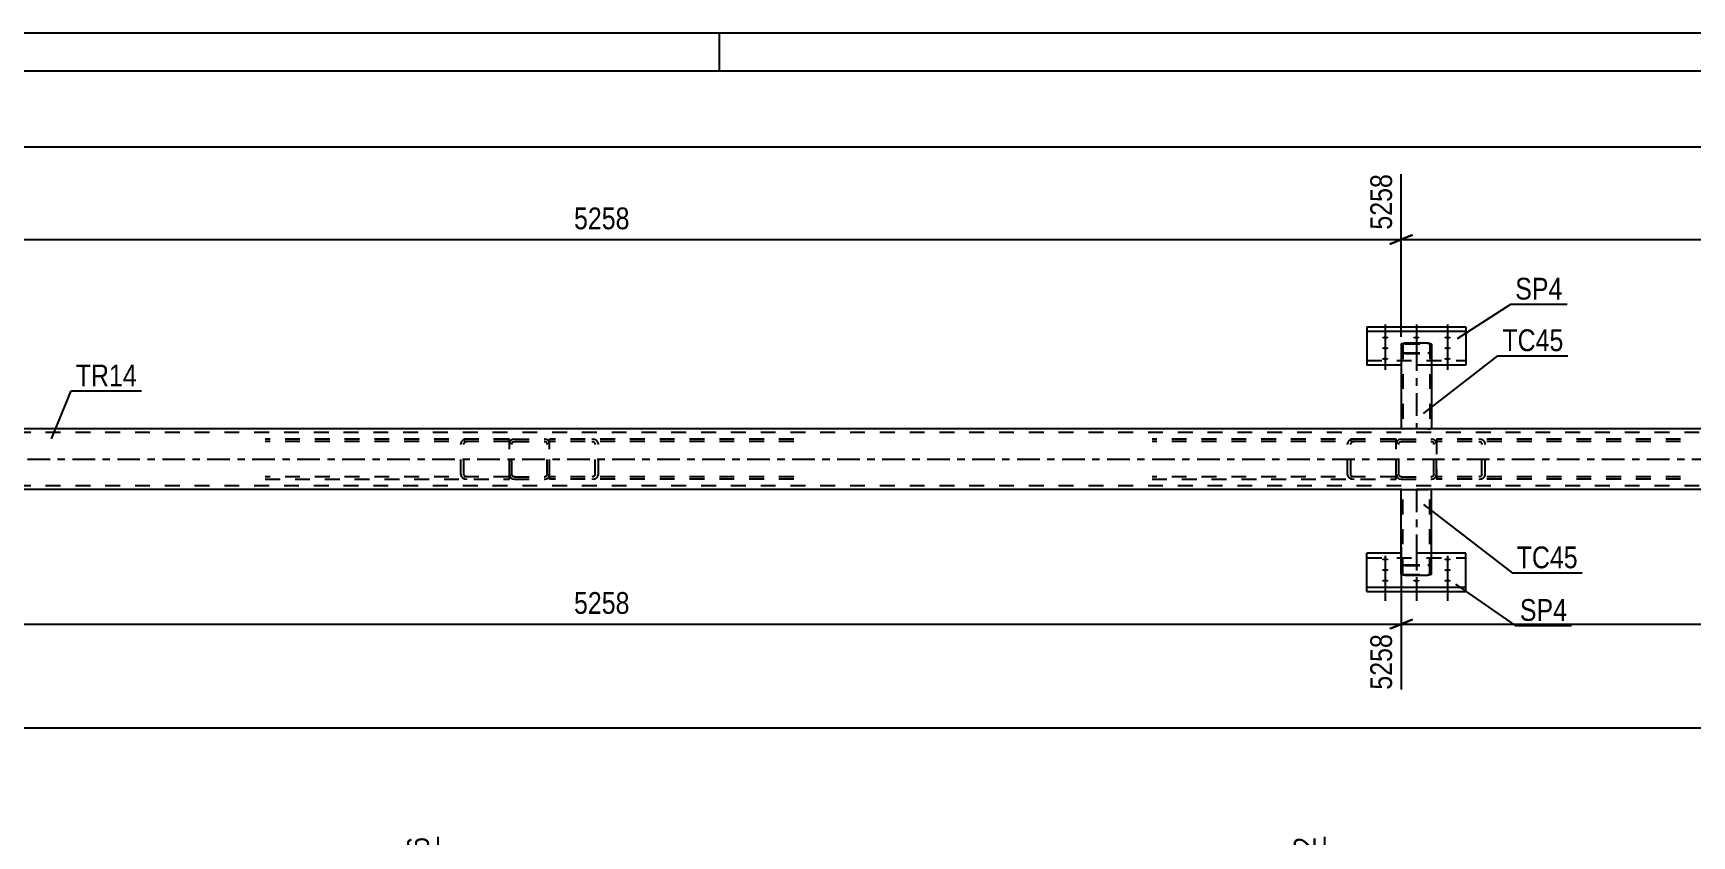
# Model space of a CAD drawing. Header units: millimetres. Extents: x -81 to 760, y -449 to 145.
# Drawn here: x 39.8 to 258, y 39.8 to 145.3 of the extents above; entities that cross this region are included whole.
import ezdxf

# ---------------------------------------------------------------- set-up
doc = ezdxf.new("R2010")
doc.units = ezdxf.units.MM
doc.linetypes.add('DXK_LINE_DOT2', pattern=[3.9198, 1.9599, -1.9599])
doc.linetypes.add('DXK_LINE_DOT3', pattern=[5.9187, 2.979, -0.9799, 0.9799, -0.9799])
doc.styles.add('Arial Narrow', font='ARIALN.TTF', dxfattribs={"height": 0.2})

# ---------------------------------------------------------------- blocks, each defined once
blk = doc.blocks.new('Unknown-389626899-1162 - 18990')
at = {"color": 5, "linetype": 'Continuous'}
for p, q in [((760.08, 145.34), (-80.92, 145.34)), ((130.08, 140.34), (130.08, 145.34)), ((755.08, 140.34), (-75.92, 140.34))]:
    blk.add_line(p, q, dxfattribs=at)
blk = doc.blocks.new('Part-389626899-47855 - 47854')
at = {"color": 7, "linetype": 'DXK_LINE_DOT2'}
for p, q in [((102.3, 91.95), (70.3, 91.95)), ((96.88, 91.95), (96.55, 91.9)), ((102.43, 91.93), (102.3, 91.95)), ((102.43, 86.69), (102.43, 91.93)), ((102.3, 91.63), (70.3, 91.63)), ((96.08, 91.55), (96.01, 91.31)), ((96.01, 87.31), (96.01, 91.31)), ((96.44, 91.31), (96.48, 91.43)), ((96.44, 87.31), (96.44, 91.31)), ((96.71, 91.61), (96.88, 91.63)), ((102.3, 91.63), (102.43, 91.61)), ((96.01, 87.31), (96.08, 87.07)), ((96.48, 87.19), (96.44, 87.31)), ((102.3, 86.99), (70.3, 86.99)), ((70.3, 86.67), (102.3, 86.67)), ((96.55, 86.72), (96.88, 86.67)), ((96.88, 86.99), (96.71, 87.01)), ((102.3, 86.99), (102.43, 87.01)), ((102.3, 86.67), (102.43, 86.69))]:
    blk.add_line(p, q, dxfattribs=at)
for centre, radius, start, end in [((96.75, 91.14), 0.792, 104.8339, 148.022), ((96.81, 91.22), 0.396, 104.8339, 148.022), ((96.75, 87.48), 0.792, 211.978, 255.1661), ((96.81, 87.4), 0.396, 211.978, 255.1661)]:
    blk.add_arc(centre, radius, start, end, dxfattribs=at)
blk = doc.blocks.new('Part-389626899-47856 - 47854')
at = {"color": 7, "linetype": 'DXK_LINE_DOT2'}
for p, q in [((218.96, 91.95), (186.97, 91.95)), ((213.54, 91.95), (213.21, 91.9)), ((219.1, 91.93), (218.96, 91.95)), ((219.1, 86.69), (219.1, 91.93)), ((218.96, 91.63), (186.97, 91.63)), ((212.74, 91.55), (212.68, 91.31)), ((212.68, 87.31), (212.68, 91.31)), ((213.11, 91.31), (213.14, 91.43)), ((213.11, 87.31), (213.11, 91.31)), ((213.38, 91.61), (213.54, 91.63)), ((218.96, 91.63), (219.1, 91.61)), ((212.68, 87.31), (212.74, 87.07)), ((213.14, 87.19), (213.11, 87.31)), ((218.96, 86.99), (186.97, 86.99)), ((186.97, 86.67), (218.96, 86.67)), ((213.21, 86.72), (213.54, 86.67)), ((213.54, 86.99), (213.38, 87.01)), ((218.96, 86.99), (219.1, 87.01)), ((218.96, 86.67), (219.1, 86.69))]:
    blk.add_line(p, q, dxfattribs=at)
for centre, radius, start, end in [((213.41, 91.14), 0.792, 104.8339, 148.0221), ((213.48, 91.22), 0.396, 104.8339, 148.0221), ((213.41, 87.48), 0.792, 211.9779, 255.1661), ((213.48, 87.4), 0.396, 211.9779, 255.1661)]:
    blk.add_arc(centre, radius, start, end, dxfattribs=at)
blk = doc.blocks.new('Part-389626899-47857 - 47854')
at = {"color": 7, "linetype": 'DXK_LINE_DOT2'}
for p, q in [((107.85, 91.95), (107.71, 91.93)), ((107.71, 86.69), (107.71, 91.93)), ((139.84, 91.95), (107.85, 91.95)), ((113.6, 91.9), (113.27, 91.95)), ((107.85, 91.63), (107.71, 91.61)), ((139.84, 91.63), (107.85, 91.63)), ((113.27, 91.63), (113.43, 91.61)), ((113.67, 91.43), (113.7, 91.31)), ((113.7, 87.31), (113.7, 91.31)), ((114.14, 91.31), (114.07, 91.55)), ((114.14, 87.31), (114.14, 91.31)), ((113.7, 87.31), (113.67, 87.19)), ((114.07, 87.07), (114.14, 87.31)), ((107.71, 87.01), (107.85, 86.99)), ((107.85, 86.67), (107.71, 86.69)), ((139.84, 86.99), (107.85, 86.99)), ((139.84, 86.67), (107.85, 86.67)), ((113.43, 87.01), (113.27, 86.99)), ((113.27, 86.67), (113.6, 86.72))]:
    blk.add_line(p, q, dxfattribs=at)
for centre, radius, start, end in [((113.4, 91.14), 0.792, 31.9779, 75.1661), ((113.33, 91.22), 0.396, 31.9779, 75.1661), ((113.33, 87.4), 0.396, 284.8339, 328.0221), ((113.4, 87.48), 0.792, 284.8339, 328.0221)]:
    blk.add_arc(centre, radius, start, end, dxfattribs=at)
blk = doc.blocks.new('Part-389626899-47859 - 47854')
at = {"color": 7, "linetype": 'DXK_LINE_DOT2'}
for p, q in [((103.07, 91.95), (102.83, 91.9)), ((103.07, 91.95), (107.07, 91.95)), ((107.32, 91.9), (107.07, 91.95)), ((102.48, 91.55), (102.43, 91.31)), ((102.43, 87.31), (102.43, 91.31)), ((102.75, 91.31), (102.78, 91.43)), ((102.75, 87.31), (102.75, 91.31)), ((102.95, 91.61), (103.07, 91.63)), ((103.07, 91.63), (107.07, 91.63)), ((107.07, 91.63), (107.2, 91.61)), ((107.37, 91.43), (107.39, 91.31)), ((107.39, 87.31), (107.39, 91.31)), ((107.71, 91.31), (107.66, 91.55)), ((107.71, 87.31), (107.71, 91.31)), ((102.43, 87.31), (102.48, 87.07)), ((102.78, 87.19), (102.75, 87.31)), ((107.39, 87.31), (107.37, 87.19)), ((107.66, 87.07), (107.71, 87.31)), ((102.83, 86.72), (103.07, 86.67)), ((103.07, 86.99), (102.95, 87.01)), ((103.07, 86.99), (107.07, 86.99)), ((103.07, 86.67), (107.07, 86.67)), ((107.2, 87.01), (107.07, 86.99)), ((107.07, 86.67), (107.32, 86.72))]:
    blk.add_line(p, q, dxfattribs=at)
for centre, radius, start, end in [((103.07, 91.31), 0.64, 112.5, 157.5), ((107.07, 91.31), 0.64, 22.5, 67.5), ((103.07, 91.31), 0.32, 112.5, 157.5), ((107.07, 91.31), 0.32, 22.5, 67.5), ((103.07, 87.31), 0.64, 202.5, 247.5), ((103.07, 87.31), 0.32, 202.5, 247.5), ((107.07, 87.31), 0.32, 292.5, 337.5), ((107.07, 87.31), 0.64, 292.5, 337.5)]:
    blk.add_arc(centre, radius, start, end, dxfattribs=at)
blk = doc.blocks.new('Part-389626899-47860 - 47854')
at = {"color": 7, "linetype": 'DXK_LINE_DOT2'}
for p, q in [((219.74, 91.95), (219.49, 91.9)), ((219.74, 91.95), (223.74, 91.95)), ((223.98, 91.9), (223.74, 91.95)), ((219.15, 91.55), (219.1, 91.31)), ((219.1, 87.31), (219.1, 91.31)), ((219.42, 91.31), (219.44, 91.43)), ((219.42, 87.31), (219.42, 91.31)), ((219.62, 91.61), (219.74, 91.63)), ((219.74, 91.63), (223.74, 91.63)), ((223.74, 91.63), (223.86, 91.61)), ((224.04, 91.43), (224.06, 91.31)), ((224.06, 87.31), (224.06, 91.31)), ((224.38, 91.31), (224.33, 91.55)), ((224.38, 87.31), (224.38, 91.31)), ((219.1, 87.31), (219.15, 87.07)), ((219.44, 87.19), (219.42, 87.31)), ((224.06, 87.31), (224.04, 87.19)), ((224.33, 87.07), (224.38, 87.31)), ((219.49, 86.72), (219.74, 86.67)), ((219.74, 86.99), (219.62, 87.01)), ((219.74, 86.99), (223.74, 86.99)), ((219.74, 86.67), (223.74, 86.67)), ((223.86, 87.01), (223.74, 86.99)), ((223.74, 86.67), (223.98, 86.72))]:
    blk.add_line(p, q, dxfattribs=at)
for centre, radius, start, end in [((219.74, 91.31), 0.64, 112.5, 157.5), ((223.74, 91.31), 0.64, 22.5, 67.5), ((219.74, 91.31), 0.32, 112.5, 157.5), ((223.74, 91.31), 0.32, 22.5, 67.5), ((219.74, 87.31), 0.64, 202.5, 247.5), ((219.74, 87.31), 0.32, 202.5, 247.5), ((223.74, 87.31), 0.32, 292.5, 337.5), ((223.74, 87.31), 0.64, 292.5, 337.5)]:
    blk.add_arc(centre, radius, start, end, dxfattribs=at)
blk = doc.blocks.new('Part-389626899-47912 - 47854')
at = {"color": 2, "linetype": 'Continuous'}
for p, q in [((215.24, 106.73), (228.24, 106.73)), ((215.24, 106.73), (215.24, 101.68)), ((215.24, 106.13), (228.24, 106.13)), ((228.24, 106.73), (228.24, 101.68)), ((219.74, 101.68), (215.24, 101.68)), ((228.24, 101.68), (223.74, 101.68))]:
    blk.add_line(p, q, dxfattribs=at)
at = {"color": 7, "linetype": 'DXK_LINE_DOT2'}
for p, q in [((215.24, 102.28), (228.24, 102.28)), ((223.74, 101.68), (219.74, 101.68))]:
    blk.add_line(p, q, dxfattribs=at)
blk = doc.blocks.new('Part-389626899-47864 - 47854')
at = {"color": 2, "linetype": 'Continuous'}
for p, q in [((219.74, 74.2), (219.74, 85.31)), ((219.74, 85.31), (219.78, 85.31)), ((219.78, 85.31), (223.26, 85.31)), ((223.74, 85.31), (223.26, 85.31)), ((223.74, 74.2), (223.74, 85.31)), ((219.78, 74.14), (219.74, 74.2)), ((223.74, 74.2), (223.7, 74.14)), ((219.88, 74.08), (219.78, 74.14)), ((220.04, 74.05), (219.88, 74.08)), ((220.22, 74.03), (220.04, 74.05)), ((220.22, 74.03), (223.26, 74.03)), ((223.44, 74.05), (223.26, 74.03)), ((223.6, 74.08), (223.44, 74.05)), ((223.7, 74.14), (223.6, 74.08))]:
    blk.add_line(p, q, dxfattribs=at)
at = {"color": 7, "linetype": 'DXK_LINE_DOT2'}
for p, q in [((219.98, 74.2), (219.98, 85.31)), ((219.98, 85.31), (220, 85.31)), ((223.5, 74.2), (223.5, 85.31)), ((219.74, 75.24), (219.78, 75.3)), ((219.78, 75.3), (219.88, 75.35)), ((219.88, 75.35), (220.04, 75.39)), ((220, 75.27), (219.98, 75.24)), ((219.98, 74.2), (220, 74.17)), ((220.05, 75.3), (220, 75.27)), ((220.04, 75.39), (220.22, 75.4)), ((220.13, 75.31), (220.05, 75.3)), ((220.22, 75.32), (220.13, 75.31)), ((220.22, 75.4), (223.26, 75.4)), ((220.22, 75.32), (223.26, 75.32)), ((223.26, 75.4), (223.44, 75.39)), ((223.35, 75.31), (223.26, 75.32)), ((223.43, 75.3), (223.35, 75.31)), ((223.43, 75.3), (223.44, 75.29)), ((223.44, 75.39), (223.6, 75.35)), ((223.44, 75.29), (223.48, 75.27)), ((223.5, 75.24), (223.48, 75.27)), ((223.48, 74.17), (223.5, 74.2)), ((223.6, 75.35), (223.7, 75.3)), ((223.7, 75.3), (223.74, 75.24)), ((220, 74.17), (220.05, 74.14)), ((220.05, 74.14), (220.13, 74.12)), ((220.13, 74.12), (220.22, 74.12)), ((220.22, 74.12), (223.26, 74.12)), ((223.26, 74.12), (223.35, 74.12)), ((223.35, 74.12), (223.43, 74.14)), ((223.43, 74.14), (223.48, 74.17))]:
    blk.add_line(p, q, dxfattribs=at)
at = {"color": 7, "linetype": 'DXK_LINE_DOT3'}
blk.add_line((221.74, 85.31), (221.74, 74.72), dxfattribs=at)
blk = doc.blocks.new('Part-389626899-47876 - 47854')
at = {"color": 7, "linetype": 'DXK_LINE_DOT2'}
for p, q in [((580.38, 92.83), (9.41, 92.83)), ((223.74, 93.31), (219.74, 93.31)), ((580.38, 85.79), (9.41, 85.79)), ((223.74, 85.31), (219.74, 85.31))]:
    blk.add_line(p, q, dxfattribs=at)
at = {"color": 2, "linetype": 'Continuous'}
for p, q in [((219.74, 93.31), (14.21, 93.31)), ((453.07, 93.31), (223.74, 93.31)), ((219.74, 85.31), (14.21, 85.31)), ((453.07, 85.31), (223.74, 85.31))]:
    blk.add_line(p, q, dxfattribs=at)
at = {"color": 7, "linetype": 'DXK_LINE_DOT3'}
blk.add_line((9.41, 89.31), (580.38, 89.31), dxfattribs=at)
blk = doc.blocks.new('Bolt-389626899-48039 - 47854')
at = {"linetype": 'Continuous'}
for points in [[(217.64, 75.97), (217.55, 75.97), (217.46, 75.98), (217.38, 76), (217.31, 76.02), (217.26, 76.05), (217.22, 76.07), (217.2, 76.1), (217.2, 76.14), (217.22, 76.17), (217.26, 76.2), (217.31, 76.22), (217.38, 76.24), (217.46, 76.26), (217.55, 76.27), (217.64, 76.27), (217.73, 76.27), (217.82, 76.26), (217.9, 76.24), (217.97, 76.22), (218.02, 76.2), (218.06, 76.17), (218.08, 76.14), (218.08, 76.1), (218.06, 76.07), (218.02, 76.05), (217.97, 76.02), (217.9, 76), (217.82, 75.98), (217.73, 75.97)], [(217.64, 74.57), (217.55, 74.57), (217.46, 74.58), (217.38, 74.6), (217.31, 74.62), (217.26, 74.64), (217.22, 74.67), (217.2, 74.7), (217.2, 74.73), (217.22, 74.76), (217.26, 74.79), (217.31, 74.82), (217.38, 74.84), (217.46, 74.86), (217.55, 74.87), (217.64, 74.87), (217.73, 74.87), (217.82, 74.86), (217.9, 74.84), (217.97, 74.82), (218.02, 74.79), (218.06, 74.76), (218.08, 74.73), (218.08, 74.7), (218.06, 74.67), (218.02, 74.64), (217.97, 74.62), (217.9, 74.6), (217.82, 74.58), (217.73, 74.57)], [(225.84, 75.97), (225.75, 75.97), (225.66, 75.98), (225.58, 76), (225.51, 76.02), (225.46, 76.05), (225.42, 76.07), (225.4, 76.1), (225.4, 76.14), (225.42, 76.17), (225.46, 76.2), (225.51, 76.22), (225.58, 76.24), (225.66, 76.26), (225.75, 76.27), (225.84, 76.27), (225.93, 76.27), (226.02, 76.26), (226.1, 76.24), (226.17, 76.22), (226.22, 76.2), (226.26, 76.17), (226.28, 76.14), (226.28, 76.1), (226.26, 76.07), (226.22, 76.05), (226.17, 76.02), (226.1, 76), (226.02, 75.98), (225.93, 75.97)], [(225.84, 74.57), (225.75, 74.57), (225.66, 74.58), (225.58, 74.6), (225.51, 74.62), (225.46, 74.64), (225.42, 74.67), (225.4, 74.7), (225.4, 74.73), (225.42, 74.76), (225.46, 74.79), (225.51, 74.82), (225.58, 74.84), (225.66, 74.86), (225.75, 74.87), (225.84, 74.87), (225.93, 74.87), (226.02, 74.86), (226.1, 74.84), (226.17, 74.82), (226.22, 74.79), (226.26, 74.76), (226.28, 74.73), (226.28, 74.7), (226.26, 74.67), (226.22, 74.64), (226.17, 74.62), (226.1, 74.6), (226.02, 74.58), (225.93, 74.57)], [(217.64, 73.17), (217.55, 73.17), (217.46, 73.18), (217.38, 73.19), (217.31, 73.22), (217.26, 73.24), (217.22, 73.27), (217.2, 73.3), (217.2, 73.33), (217.22, 73.36), (217.26, 73.39), (217.31, 73.42), (217.38, 73.44), (217.46, 73.45), (217.55, 73.46), (217.64, 73.47), (217.73, 73.46), (217.82, 73.45), (217.9, 73.44), (217.97, 73.42), (218.02, 73.39), (218.06, 73.36), (218.08, 73.33), (218.08, 73.3), (218.06, 73.27), (218.02, 73.24), (217.97, 73.22), (217.9, 73.19), (217.82, 73.18), (217.73, 73.17)], [(221.74, 73.17), (221.65, 73.17), (221.56, 73.18), (221.48, 73.19), (221.41, 73.22), (221.36, 73.24), (221.32, 73.27), (221.3, 73.3), (221.3, 73.33), (221.32, 73.36), (221.36, 73.39), (221.41, 73.42), (221.48, 73.44), (221.56, 73.45), (221.65, 73.46), (221.74, 73.47), (221.83, 73.46), (221.92, 73.45), (222, 73.44), (222.07, 73.42), (222.12, 73.39), (222.16, 73.36), (222.18, 73.33), (222.18, 73.3), (222.16, 73.27), (222.12, 73.24), (222.07, 73.22), (222, 73.19), (221.92, 73.18), (221.83, 73.17)], [(225.84, 73.17), (225.75, 73.17), (225.66, 73.18), (225.58, 73.19), (225.51, 73.22), (225.46, 73.24), (225.42, 73.27), (225.4, 73.3), (225.4, 73.33), (225.42, 73.36), (225.46, 73.39), (225.51, 73.42), (225.58, 73.44), (225.66, 73.45), (225.75, 73.46), (225.84, 73.47), (225.93, 73.46), (226.02, 73.45), (226.1, 73.44), (226.17, 73.42), (226.22, 73.39), (226.26, 73.36), (226.28, 73.33), (226.28, 73.3), (226.26, 73.27), (226.22, 73.24), (226.17, 73.22), (226.1, 73.19), (226.02, 73.18), (225.93, 73.17)]]:
    blk.add_hatch(color=1, dxfattribs=at).paths.add_polyline_path(points)
at = {"color": 1, "linetype": 'Continuous'}
for p, q in [((217.64, 76.61), (217.64, 73.49)), ((225.84, 76.61), (225.84, 73.49)), ((217.64, 75.21), (217.64, 72.09)), ((225.84, 75.21), (225.84, 72.09)), ((217.64, 73.8), (217.64, 70.68)), ((221.74, 73.8), (221.74, 70.68)), ((225.84, 73.8), (225.84, 70.68))]:
    blk.add_line(p, q, dxfattribs=at)
at = {"color": 1, "linetype": 'DXK_LINE_DOT2'}
blk.add_line((221.74, 76.61), (221.74, 73.49), dxfattribs=at)
blk = doc.blocks.new('Part-389626899-47911 - 47854')
at = {"color": 2, "linetype": 'Continuous'}
for p, q in [((219.74, 104.42), (219.78, 104.48)), ((219.74, 104.42), (219.74, 93.31)), ((219.78, 104.48), (219.88, 104.54)), ((219.88, 104.54), (220.04, 104.57)), ((220.04, 104.57), (220.22, 104.59)), ((220.22, 104.59), (223.26, 104.59)), ((223.26, 104.59), (223.44, 104.57)), ((223.44, 104.57), (223.6, 104.54)), ((223.6, 104.54), (223.7, 104.48)), ((223.7, 104.48), (223.74, 104.42)), ((223.74, 104.42), (223.74, 93.31)), ((223.26, 93.31), (219.74, 93.31)), ((223.7, 93.31), (223.26, 93.31)), ((223.74, 93.31), (223.7, 93.31))]:
    blk.add_line(p, q, dxfattribs=at)
at = {"color": 7, "linetype": 'DXK_LINE_DOT2'}
for p, q in [((219.78, 103.32), (219.74, 103.38)), ((219.88, 103.27), (219.78, 103.32)), ((220.04, 103.23), (219.88, 103.27)), ((220, 104.45), (219.98, 104.42)), ((219.98, 104.42), (219.98, 93.31)), ((219.98, 103.38), (220, 103.35)), ((220.05, 104.48), (220, 104.45)), ((220, 103.35), (220.05, 103.32)), ((220.22, 103.22), (220.04, 103.23)), ((220.13, 104.5), (220.05, 104.48)), ((220.05, 103.32), (220.13, 103.31)), ((220.22, 104.5), (220.13, 104.5)), ((220.13, 103.31), (220.22, 103.3)), ((220.22, 104.5), (223.26, 104.5)), ((220.22, 103.3), (223.26, 103.3)), ((220.22, 103.22), (223.26, 103.22)), ((223.35, 104.5), (223.26, 104.5)), ((223.26, 103.3), (223.35, 103.31)), ((223.44, 103.23), (223.26, 103.22)), ((223.43, 104.48), (223.35, 104.5)), ((223.35, 103.31), (223.43, 103.32)), ((223.48, 104.45), (223.43, 104.48)), ((223.43, 103.32), (223.44, 103.33)), ((223.44, 103.33), (223.48, 103.35)), ((223.6, 103.27), (223.44, 103.23)), ((223.5, 104.42), (223.48, 104.45)), ((223.48, 103.35), (223.5, 103.38)), ((223.5, 104.42), (223.5, 93.31)), ((223.7, 103.32), (223.6, 103.27)), ((223.74, 103.38), (223.7, 103.32)), ((219.98, 93.31), (220, 93.31)), ((223.26, 93.31), (223.6, 93.31))]:
    blk.add_line(p, q, dxfattribs=at)
at = {"color": 7, "linetype": 'DXK_LINE_DOT3'}
blk.add_line((221.74, 103.9), (221.74, 93.31), dxfattribs=at)
blk = doc.blocks.new('Part-389626899-47913 - 47854')
at = {"color": 2, "linetype": 'Continuous'}
for p, q in [((215.24, 71.89), (215.24, 76.94)), ((219.74, 76.94), (215.24, 76.94)), ((228.24, 76.94), (223.74, 76.94)), ((228.24, 71.89), (228.24, 76.94)), ((215.24, 72.49), (228.24, 72.49)), ((215.24, 71.89), (228.24, 71.89))]:
    blk.add_line(p, q, dxfattribs=at)
at = {"color": 7, "linetype": 'DXK_LINE_DOT2'}
for p, q in [((223.74, 76.94), (219.74, 76.94)), ((215.24, 76.34), (228.24, 76.34))]:
    blk.add_line(p, q, dxfattribs=at)
blk = doc.blocks.new('Part-389626899-47959 - 47854')
at = {"color": 7, "linetype": 'DXK_LINE_DOT2'}
for p, q in [((224.52, 91.95), (224.38, 91.93)), ((224.38, 91.93), (224.38, 86.69)), ((256.51, 91.95), (224.52, 91.95)), ((230.27, 91.9), (229.94, 91.95)), ((224.52, 91.63), (224.38, 91.61)), ((256.51, 91.63), (224.52, 91.63)), ((229.94, 91.63), (230.1, 91.61)), ((230.34, 91.43), (230.37, 91.31)), ((230.37, 87.31), (230.37, 91.31)), ((230.8, 91.31), (230.74, 91.55)), ((230.8, 87.31), (230.8, 91.31)), ((230.37, 87.31), (230.34, 87.19)), ((230.74, 87.07), (230.8, 87.31)), ((224.38, 87.01), (224.52, 86.99)), ((224.52, 86.67), (224.38, 86.69)), ((256.51, 86.99), (224.52, 86.99)), ((256.51, 86.67), (224.52, 86.67)), ((230.1, 87.01), (229.94, 86.99)), ((229.94, 86.67), (230.27, 86.72))]:
    blk.add_line(p, q, dxfattribs=at)
for centre, radius, start, end in [((230.06, 91.14), 0.792, 31.978, 75.1661), ((230, 91.22), 0.396, 31.978, 75.1661), ((230, 87.4), 0.396, 284.8339, 328.022), ((230.06, 87.48), 0.792, 284.8339, 328.022)]:
    blk.add_arc(centre, radius, start, end, dxfattribs=at)
blk = doc.blocks.new('Bolt-389626899-48038 - 47854')
at = {"linetype": 'Continuous'}
for points in [[(217.64, 105.45), (217.73, 105.45), (217.82, 105.44), (217.9, 105.43), (217.97, 105.41), (218.02, 105.38), (218.06, 105.35), (218.08, 105.32), (218.08, 105.29), (218.06, 105.26), (218.02, 105.23), (217.97, 105.2), (217.9, 105.18), (217.82, 105.17), (217.73, 105.16), (217.64, 105.15), (217.55, 105.16), (217.46, 105.17), (217.38, 105.18), (217.31, 105.2), (217.26, 105.23), (217.22, 105.26), (217.2, 105.29), (217.2, 105.32), (217.22, 105.35), (217.26, 105.38), (217.31, 105.41), (217.38, 105.43), (217.46, 105.44), (217.55, 105.45)], [(221.74, 105.45), (221.83, 105.45), (221.92, 105.44), (222, 105.43), (222.07, 105.41), (222.12, 105.38), (222.16, 105.35), (222.18, 105.32), (222.18, 105.29), (222.16, 105.26), (222.12, 105.23), (222.07, 105.2), (222, 105.18), (221.92, 105.17), (221.83, 105.16), (221.74, 105.15), (221.65, 105.16), (221.56, 105.17), (221.48, 105.18), (221.41, 105.2), (221.36, 105.23), (221.32, 105.26), (221.3, 105.29), (221.3, 105.32), (221.32, 105.35), (221.36, 105.38), (221.41, 105.41), (221.48, 105.43), (221.56, 105.44), (221.65, 105.45)], [(225.84, 105.45), (225.93, 105.45), (226.02, 105.44), (226.1, 105.43), (226.17, 105.41), (226.22, 105.38), (226.26, 105.35), (226.28, 105.32), (226.28, 105.29), (226.26, 105.26), (226.22, 105.23), (226.17, 105.2), (226.1, 105.18), (226.02, 105.17), (225.93, 105.16), (225.84, 105.15), (225.75, 105.16), (225.66, 105.17), (225.58, 105.18), (225.51, 105.2), (225.46, 105.23), (225.42, 105.26), (225.4, 105.29), (225.4, 105.32), (225.42, 105.35), (225.46, 105.38), (225.51, 105.41), (225.58, 105.43), (225.66, 105.44), (225.75, 105.45)], [(217.64, 104.05), (217.73, 104.05), (217.82, 104.04), (217.9, 104.02), (217.97, 104), (218.02, 103.98), (218.06, 103.95), (218.08, 103.92), (218.08, 103.89), (218.06, 103.86), (218.02, 103.83), (217.97, 103.8), (217.9, 103.78), (217.82, 103.76), (217.73, 103.75), (217.64, 103.75), (217.55, 103.75), (217.46, 103.76), (217.38, 103.78), (217.31, 103.8), (217.26, 103.83), (217.22, 103.86), (217.2, 103.89), (217.2, 103.92), (217.22, 103.95), (217.26, 103.98), (217.31, 104), (217.38, 104.02), (217.46, 104.04), (217.55, 104.05)], [(217.64, 102.65), (217.73, 102.65), (217.82, 102.64), (217.9, 102.62), (217.97, 102.6), (218.02, 102.58), (218.06, 102.55), (218.08, 102.52), (218.08, 102.48), (218.06, 102.45), (218.02, 102.42), (217.97, 102.4), (217.9, 102.38), (217.82, 102.36), (217.73, 102.35), (217.64, 102.35), (217.55, 102.35), (217.46, 102.36), (217.38, 102.38), (217.31, 102.4), (217.26, 102.42), (217.22, 102.45), (217.2, 102.48), (217.2, 102.52), (217.22, 102.55), (217.26, 102.58), (217.31, 102.6), (217.38, 102.62), (217.46, 102.64), (217.55, 102.65)], [(225.84, 104.05), (225.93, 104.05), (226.02, 104.04), (226.1, 104.02), (226.17, 104), (226.22, 103.98), (226.26, 103.95), (226.28, 103.92), (226.28, 103.89), (226.26, 103.86), (226.22, 103.83), (226.17, 103.8), (226.1, 103.78), (226.02, 103.76), (225.93, 103.75), (225.84, 103.75), (225.75, 103.75), (225.66, 103.76), (225.58, 103.78), (225.51, 103.8), (225.46, 103.83), (225.42, 103.86), (225.4, 103.89), (225.4, 103.92), (225.42, 103.95), (225.46, 103.98), (225.51, 104), (225.58, 104.02), (225.66, 104.04), (225.75, 104.05)], [(225.84, 102.65), (225.93, 102.65), (226.02, 102.64), (226.1, 102.62), (226.17, 102.6), (226.22, 102.58), (226.26, 102.55), (226.28, 102.52), (226.28, 102.48), (226.26, 102.45), (226.22, 102.42), (226.17, 102.4), (226.1, 102.38), (226.02, 102.36), (225.93, 102.35), (225.84, 102.35), (225.75, 102.35), (225.66, 102.36), (225.58, 102.38), (225.51, 102.4), (225.46, 102.42), (225.42, 102.45), (225.4, 102.48), (225.4, 102.52), (225.42, 102.55), (225.46, 102.58), (225.51, 102.6), (225.58, 102.62), (225.66, 102.64), (225.75, 102.65)]]:
    blk.add_hatch(color=1, dxfattribs=at).paths.add_polyline_path(points)
at = {"color": 1, "linetype": 'Continuous'}
for p, q in [((217.64, 107), (217.64, 103.88)), ((221.74, 107), (221.74, 103.88)), ((225.84, 107), (225.84, 103.88)), ((217.64, 105.59), (217.64, 102.47)), ((225.84, 105.59), (225.84, 102.47)), ((217.64, 104.19), (217.64, 101.07)), ((225.84, 104.19), (225.84, 101.07))]:
    blk.add_line(p, q, dxfattribs=at)
at = {"color": 1, "linetype": 'DXK_LINE_DOT2'}
blk.add_line((221.74, 104.19), (221.74, 101.07), dxfattribs=at)
blk = doc.blocks.new('StraightDimension-389626899-38977 - 6530')
at = {"color": 7, "linetype": 'Continuous'}
for p, q in [((209.69, -5), (209.69, 39.62)), ((203.27, -5), (203.27, 35.12)), ((201.77, 25.91), (204.77, 27.11)), ((203.27, 26.51), (209.69, 26.51)), ((211.19, 27.11), (208.19, 25.91))]:
    blk.add_line(p, q, dxfattribs=at)
at = {"color": 0}
blk.add_wipeout([(209.82, 27.26), (209.82, 31.46), (203.14, 31.46), (203.14, 27.26)], dxfattribs=at)
at = {"color": 0, "linetype": 'Continuous'}
blk.add_wipeout([(209.09, 40.22), (204.89, 40.22), (204.89, 31.71), (209.09, 31.71)], dxfattribs=at)
at = {"color": 3, "linetype": 'Continuous', "style": 'Arial Narrow'}
blk.add_text('5242', height=2.863, rotation=90.0002, dxfattribs=at).set_placement((208.49, 32.31))
at = {"color": 3, "style": 'Arial Narrow'}
blk.add_text('161', height=2.863, dxfattribs=at).set_placement((203.74, 27.86))
blk = doc.blocks.new('StraightDimension-389626899-38980 - 6530')
at = {"color": 7, "linetype": 'Continuous'}
for p, q in [((93.03, -5), (93.03, 39.62)), ((86.6, -5), (86.6, 35.12)), ((85.1, 25.91), (88.1, 27.11)), ((86.6, 26.51), (93.03, 26.51)), ((94.53, 27.11), (91.53, 25.91))]:
    blk.add_line(p, q, dxfattribs=at)
at = {"color": 0}
blk.add_wipeout([(93.16, 27.26), (93.16, 31.46), (86.47, 31.46), (86.47, 27.26)], dxfattribs=at)
at = {"color": 0, "linetype": 'Continuous'}
blk.add_wipeout([(92.43, 40.22), (88.23, 40.22), (88.23, 31.71), (92.43, 31.71)], dxfattribs=at)
at = {"color": 3, "linetype": 'Continuous', "style": 'Arial Narrow'}
blk.add_text('2326', height=2.863, rotation=90.0002, dxfattribs=at).set_placement((91.83, 32.31))
at = {"color": 3, "style": 'Arial Narrow'}
blk.add_text('161', height=2.863, dxfattribs=at).set_placement((87.07, 27.86))
blk = doc.blocks.new('StraightDimension-389626899-48367 - 47854')
at = {"color": 7, "linetype": 'Continuous'}
for p, q in [((219.74, 105.42), (219.74, 126.81)), ((221.24, 118.8), (218.24, 117.6)), ((219.74, 118.2), (453.07, 118.2))]:
    blk.add_line(p, q, dxfattribs=at)
blk = doc.blocks.new('StraightDimension-389626899-48368 - 47854')
at = {"color": 7, "linetype": 'Continuous'}
for p, q in [((219.74, 105.42), (219.74, 126.81)), ((9.41, 99.11), (9.41, 121.33)), ((10.91, 118.8), (7.91, 117.6)), ((9.41, 118.2), (219.74, 118.2)), ((218.24, 117.6), (221.24, 118.8))]:
    blk.add_line(p, q, dxfattribs=at)
at = {"color": 0, "linetype": 'Continuous'}
for points in [[(219.14, 127.41), (214.94, 127.41), (214.94, 118.9), (219.14, 118.9)], [(8.81, 121.93), (4.61, 121.93), (4.61, 118.9), (8.81, 118.9)]]:
    blk.add_wipeout(points, dxfattribs=at)
at = {"color": 0}
blk.add_wipeout([(118.83, 118.95), (118.83, 123.15), (110.32, 123.15), (110.32, 118.95)], dxfattribs=at)
at = {"color": 3, "linetype": 'Continuous', "style": 'Arial Narrow'}
for s, height, p in [('5258', 2.863, (218.54, 119.5)), ('0', 2.86, (8.21, 119.5))]:
    blk.add_text(s, height=height, rotation=90.0002, dxfattribs=at).set_placement(p)
at = {"color": 3, "style": 'Arial Narrow'}
blk.add_text('5258', height=2.863, dxfattribs=at).set_placement((110.92, 119.55))
blk = doc.blocks.new('StraightDimension-389626899-58058 - 47854')
at = {"color": 7, "linetype": 'Continuous'}
blk.add_line((9.41, 130.41), (591.28, 130.41), dxfattribs=at)
blk = doc.blocks.new('StraightDimension-389626899-58127 - 47854')
at = {"color": 7, "linetype": 'Continuous'}
blk.add_line((8.41, 53.98), (592.28, 53.98), dxfattribs=at)
blk = doc.blocks.new('StraightDimension-389626899-68995 - 47854')
at = {"color": 7, "linetype": 'Continuous'}
for p, q in [((219.74, 77.78), (219.74, 58.99)), ((221.24, 68.21), (218.24, 67.01)), ((219.74, 67.61), (453.07, 67.61))]:
    blk.add_line(p, q, dxfattribs=at)
blk = doc.blocks.new('StraightDimension-389626899-68996 - 47854')
at = {"color": 7, "linetype": 'Continuous'}
for p, q in [((9.41, 84.31), (9.41, 64.48)), ((219.74, 77.78), (219.74, 58.99)), ((10.91, 68.21), (7.91, 67.01)), ((218.24, 67.01), (221.24, 68.21)), ((9.41, 67.61), (219.74, 67.61))]:
    blk.add_line(p, q, dxfattribs=at)
at = {"color": 0}
blk.add_wipeout([(118.83, 68.36), (118.83, 72.56), (110.32, 72.56), (110.32, 68.36)], dxfattribs=at)
at = {"color": 0, "linetype": 'Continuous'}
for points in [[(8.81, 66.91), (4.61, 66.91), (4.61, 63.88), (8.81, 63.88)], [(219.14, 66.91), (214.94, 66.91), (214.94, 58.39), (219.14, 58.39)]]:
    blk.add_wipeout(points, dxfattribs=at)
at = {"color": 3, "style": 'Arial Narrow'}
blk.add_text('5258', height=2.863, dxfattribs=at).set_placement((110.92, 68.96))
at = {"color": 3, "linetype": 'Continuous', "style": 'Arial Narrow'}
for s, height, p in [('0', 2.86, (8.21, 64.48)), ('5258', 2.863, (218.54, 58.99))]:
    blk.add_text(s, height=height, rotation=90.0002, dxfattribs=at).set_placement(p)
blk = doc.blocks.new('Mark-389626899-48477 - 47854')
at = {"color": 0}
blk.add_wipeout([(242.97, 74.96), (242.97, 77.96), (234.94, 77.96), (234.94, 74.96)], dxfattribs=at)
blk.add_wipeout([(242.97, 74.96), (242.97, 77.96), (234.94, 77.96), (234.94, 74.96)], dxfattribs=at)
at = {"color": 30, "linetype": 'Continuous'}
for p, q in [((222.66, 83.35), (234.34, 74.36)), ((234.34, 74.36), (243.57, 74.36))]:
    blk.add_line(p, q, dxfattribs=at)
at = {"color": 3, "style": 'Arial Narrow'}
blk.add_text('TC45', height=2.863, dxfattribs=at).set_placement((234.94, 74.96))
blk = doc.blocks.new('Mark-389626899-48483 - 47854')
at = {"color": 0}
blk.add_wipeout([(240.96, 110.3), (240.96, 113.3), (234.75, 113.3), (234.75, 110.3)], dxfattribs=at)
blk.add_wipeout([(240.96, 110.3), (240.96, 113.3), (234.75, 113.3), (234.75, 110.3)], dxfattribs=at)
at = {"color": 30, "linetype": 'Continuous'}
for p, q in [((227.15, 105.16), (234.15, 109.7)), ((234.15, 109.7), (241.56, 109.7))]:
    blk.add_line(p, q, dxfattribs=at)
at = {"color": 3, "style": 'Arial Narrow'}
blk.add_text('SP4', height=2.863, dxfattribs=at).set_placement((234.75, 110.3))
blk = doc.blocks.new('Mark-389626899-48445 - 47854')
at = {"color": 0}
blk.add_wipeout([(53.4, 98.89), (53.4, 101.89), (45.37, 101.89), (45.37, 98.89)], dxfattribs=at)
blk.add_wipeout([(53.4, 98.89), (53.4, 101.89), (45.37, 101.89), (45.37, 98.89)], dxfattribs=at)
at = {"color": 30, "linetype": 'Continuous'}
for p, q in [((42.19, 92), (44.77, 98.29)), ((44.77, 98.29), (54, 98.29))]:
    blk.add_line(p, q, dxfattribs=at)
at = {"color": 3, "style": 'Arial Narrow'}
blk.add_text('TR14', height=2.863, dxfattribs=at).set_placement((45.37, 98.89))
blk = doc.blocks.new('Mark-389626899-48480 - 47854')
at = {"color": 0}
blk.add_wipeout([(241.09, 103.52), (241.09, 106.52), (233.06, 106.52), (233.06, 103.52)], dxfattribs=at)
blk.add_wipeout([(241.09, 103.52), (241.09, 106.52), (233.06, 106.52), (233.06, 103.52)], dxfattribs=at)
at = {"color": 30, "linetype": 'Continuous'}
for p, q in [((222.68, 95.3), (232.46, 102.92)), ((232.46, 102.92), (241.69, 102.92))]:
    blk.add_line(p, q, dxfattribs=at)
at = {"color": 3, "style": 'Arial Narrow'}
blk.add_text('TC45', height=2.863, dxfattribs=at).set_placement((233.06, 103.52))
blk = doc.blocks.new('Mark-389626899-48486 - 47854')
at = {"color": 0}
blk.add_wipeout([(241.57, 68.04), (241.57, 71.04), (235.36, 71.04), (235.36, 68.04)], dxfattribs=at)
blk.add_wipeout([(241.57, 68.04), (241.57, 71.04), (235.36, 71.04), (235.36, 68.04)], dxfattribs=at)
at = {"color": 30, "linetype": 'Continuous'}
for p, q in [((226.9, 72.87), (234.76, 67.44)), ((234.76, 67.44), (242.17, 67.44))]:
    blk.add_line(p, q, dxfattribs=at)
at = {"color": 3, "style": 'Arial Narrow'}
blk.add_text('SP4', height=2.863, dxfattribs=at).set_placement((235.36, 68.04))

msp = doc.modelspace()

# ---------------------------------------------------------------- block references
for name in ['Unknown-389626899-1162 - 18990', 'Bolt-389626899-48038 - 47854', 'Part-389626899-47912 - 47854', 'Part-389626899-47911 - 47854', 'Part-389626899-47876 - 47854', 'Part-389626899-47855 - 47854', 'Part-389626899-47859 - 47854', 'Part-389626899-47857 - 47854', 'Part-389626899-47856 - 47854', 'Part-389626899-47860 - 47854', 'Part-389626899-47959 - 47854', 'Part-389626899-47864 - 47854', 'Part-389626899-47913 - 47854', 'Bolt-389626899-48039 - 47854']:
    msp.add_blockref(name, (0, 0))

# ---------------------------------------------------------------- next in the draw order: block references
for name in ['StraightDimension-389626899-48367 - 47854', 'StraightDimension-389626899-58127 - 47854', 'StraightDimension-389626899-38980 - 6530', 'StraightDimension-389626899-38977 - 6530']:
    msp.add_blockref(name, (0, 0))

# ---------------------------------------------------------------- next in the draw order: block references
for name in ['StraightDimension-389626899-48368 - 47854', 'StraightDimension-389626899-68995 - 47854']:
    msp.add_blockref(name, (0, 0))

# ---------------------------------------------------------------- next in the draw order: block references
for name in ['StraightDimension-389626899-58058 - 47854', 'StraightDimension-389626899-68996 - 47854', 'Mark-389626899-48477 - 47854', 'Mark-389626899-48486 - 47854']:
    msp.add_blockref(name, (0, 0))

# ---------------------------------------------------------------- next in the draw order: block references
for name in ['Mark-389626899-48483 - 47854', 'Mark-389626899-48445 - 47854']:
    msp.add_blockref(name, (0, 0))

# ---------------------------------------------------------------- next in the draw order: block references
msp.add_blockref('Mark-389626899-48480 - 47854', (0, 0))

doc.saveas('drawing.dxf')
